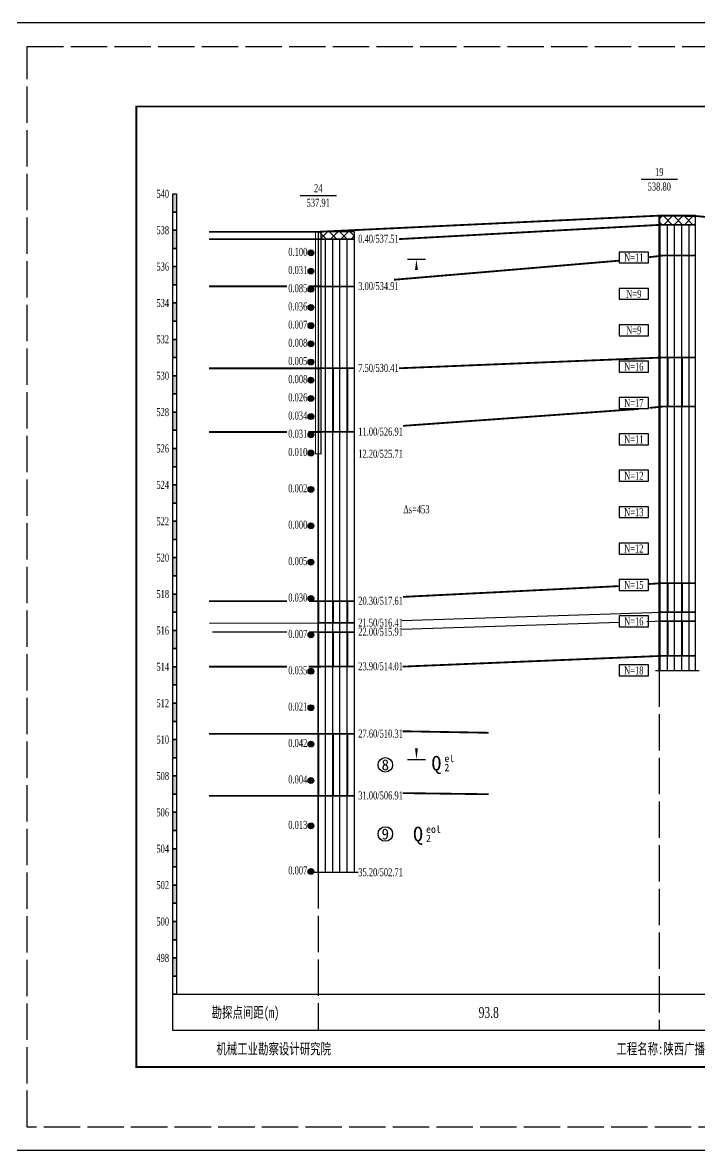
# Model space of a CAD drawing. Header units: millimetres. Extents: x -242 to 4355, y 2409 to 2741.
# Drawn here: x 3798.8 to 3984.8, y 2420 to 2730 of the extents above; entities that cross this region are included whole.
import ezdxf
from ezdxf.enums import TextEntityAlignment as Align

# ---------------------------------------------------------------- set-up
doc = ezdxf.new("R2010")
doc.units = ezdxf.units.MM
doc.linetypes.add('XX', pattern=[12, 10, -2])
doc.layers.add('MASKTEXT', color=7, linetype='Continuous')
doc.layers.add('黄土', color=52, linetype='Continuous')
doc.layers.add('打印边线框', color=3, linetype='Continuous', plot=False)
doc.styles.add('Dzcd', font='TIMES.TTF')
doc.styles.get("Standard").update_dxf_attribs({"font": 'SimSun.ttf'})
pattern_1 = [(45, (3880.032, -17.0686), (-1.4142136, 1.4142136), []), (315, (3880.032, -17.0686), (1.4142136, 1.4142136), [])]
pattern_2 = [(90, (0, 6.57), (-2, 1e-16), [])]
pattern_3 = [(90, (0, 6.57), (-2, 1e-16), []), (90, (0.1, 6.57), (-4, 2e-16), []), (90, (0.2, 6.57), (-4, 2e-16), [])]

# ---------------------------------------------------------------- blocks, each defined once
blk = doc.blocks.new('TL_YZY')
h = blk.add_hatch(color=256)
edge = h.paths.add_edge_path()
edge.add_arc((0, -0.79), 0.8, 0, 360)
blk.add_circle((0, -0.79), 0.8)
blk = doc.blocks.new('TL_BGN')
for p, q in [((0, -3), (0, 0)), ((0, 0), (-8, 0)), ((-8, 0), (-8, -3)), ((-8, -3), (0, -3))]:
    blk.add_line(p, q)

msp = doc.modelspace()

# ---------------------------------------------------------------- hatches: boundary and pattern name
for points in [[(3840.032, 2677.931), (3840.032, 2682.931), (3841.032, 2682.931), (3841.032, 2677.931)], [(3840.032, 2667.931), (3840.032, 2672.931), (3841.032, 2672.931), (3841.032, 2667.931)], [(3840.032, 2657.931), (3840.032, 2662.931), (3841.032, 2662.931), (3841.032, 2657.931)], [(3840.032, 2647.931), (3840.032, 2652.931), (3841.032, 2652.931), (3841.032, 2647.931)], [(3840.032, 2637.931), (3840.032, 2642.931), (3841.032, 2642.931), (3841.032, 2637.931)], [(3840.032, 2627.931), (3840.032, 2632.931), (3841.032, 2632.931), (3841.032, 2627.931)], [(3840.032, 2617.931), (3840.032, 2622.931), (3841.032, 2622.931), (3841.032, 2617.931)], [(3840.032, 2607.931), (3840.032, 2612.931), (3841.032, 2612.931), (3841.032, 2607.931)], [(3840.032, 2597.931), (3840.032, 2602.931), (3841.032, 2602.931), (3841.032, 2597.931)], [(3840.032, 2587.931), (3840.032, 2592.931), (3841.032, 2592.931), (3841.032, 2587.931)], [(3840.032, 2577.931), (3840.032, 2582.931), (3841.032, 2582.931), (3841.032, 2577.931)], [(3840.032, 2567.931), (3840.032, 2572.931), (3841.032, 2572.931), (3841.032, 2567.931)], [(3840.032, 2557.931), (3840.032, 2562.931), (3841.032, 2562.931), (3841.032, 2557.931)], [(3840.032, 2547.931), (3840.032, 2552.931), (3841.032, 2552.931), (3841.032, 2547.931)], [(3840.032, 2537.931), (3840.032, 2542.931), (3841.032, 2542.931), (3841.032, 2537.931)], [(3840.032, 2527.931), (3840.032, 2532.931), (3841.032, 2532.931), (3841.032, 2527.931)], [(3840.032, 2517.931), (3840.032, 2522.931), (3841.032, 2522.931), (3841.032, 2517.931)], [(3840.032, 2507.931), (3840.032, 2512.931), (3841.032, 2512.931), (3841.032, 2507.931)], [(3840.032, 2497.931), (3840.032, 2502.931), (3841.032, 2502.931), (3841.032, 2497.931)], [(3840.032, 2487.931), (3840.032, 2492.931), (3841.032, 2492.931), (3841.032, 2487.931)], [(3840.032, 2477.931), (3840.032, 2482.931), (3841.032, 2482.931), (3841.032, 2477.931)], [(3840.032, 2467.931), (3840.032, 2472.931), (3841.032, 2472.931), (3841.032, 2467.931)]]:
    msp.add_hatch(color=0).paths.add_polyline_path(points)
h = msp.add_hatch()
h.set_pattern_fill('素填土', color=0, scale=0.5, style=0)
h.set_pattern_definition(pattern_1)
h.paths.add_polyline_path([(3973.782, 2676.931), (3973.782, 2674.431), (3983.782, 2674.431), (3983.782, 2676.931)])
h = msp.add_hatch()
h.set_pattern_fill('素填土', color=0, scale=0.5, style=0)
h.set_pattern_definition(pattern_1)
h.paths.add_polyline_path([(3880.032, 2672.481), (3880.032, 2670.481), (3890.032, 2670.481), (3890.032, 2672.481)])
h = msp.add_hatch()
h.set_pattern_fill('古土壤', color=0, scale=0.5, style=0)
h.set_pattern_definition(pattern_3)
h.paths.add_polyline_path([(3973.782, 2637.931), (3973.782, 2624.431), (3983.782, 2624.431), (3983.782, 2637.931)])
h = msp.add_hatch()
h.set_pattern_fill('古土壤', color=0, scale=0.5, style=0)
h.set_pattern_definition(pattern_3)
h.paths.add_polyline_path([(3880.032, 2634.981), (3880.032, 2617.481), (3890.032, 2617.481), (3890.032, 2634.981)])
h = msp.add_hatch()
h.set_pattern_fill('古土壤', color=0, scale=0.5, style=0)
h.set_pattern_definition(pattern_3)
h.paths.add_polyline_path([(3973.782, 2575.931), (3973.782, 2567.931), (3983.782, 2567.931), (3983.782, 2575.931)])
h = msp.add_hatch()
h.set_pattern_fill('古土壤', color=0, scale=0.5, style=0)
h.set_pattern_definition(pattern_3)
h.paths.add_polyline_path([(3880.032, 2570.981), (3880.032, 2564.981), (3890.032, 2564.981), (3890.032, 2570.981)])
h = msp.add_hatch()
h.set_pattern_fill('古土壤', color=0, scale=0.5, style=0)
h.set_pattern_definition(pattern_3)
h.paths.add_polyline_path([(3973.782, 2565.431), (3973.782, 2555.931), (3983.782, 2555.931), (3983.782, 2565.431)])
h = msp.add_hatch()
h.set_pattern_fill('古土壤', color=0, scale=0.5, style=0)
h.set_pattern_definition(pattern_3)
h.paths.add_polyline_path([(3880.032, 2562.481), (3880.032, 2552.981), (3890.032, 2552.981), (3890.032, 2562.481)])
h = msp.add_hatch()
h.set_pattern_fill('古土壤', color=0, scale=0.5, style=0)
h.set_pattern_definition(pattern_3)
h.paths.add_polyline_path([(3880.032, 2534.481), (3880.032, 2517.481), (3890.032, 2517.481), (3890.032, 2534.481)])
at = {"layer": '黄土'}
h = msp.add_hatch(dxfattribs=at)
h.set_pattern_fill('黄土', color=0, scale=0.5, style=0)
h.set_pattern_definition(pattern_2)
h.paths.add_polyline_path([(3973.782, 2674.431), (3973.782, 2665.931), (3983.782, 2665.931), (3983.782, 2674.431)])
h = msp.add_hatch(dxfattribs=at)
h.set_pattern_fill('黄土', color=0, scale=0.5, style=0)
h.set_pattern_definition(pattern_2)
h.paths.add_polyline_path([(3880.032, 2670.481), (3880.032, 2657.481), (3890.032, 2657.481), (3890.032, 2670.481)])
h = msp.add_hatch(dxfattribs=at)
h.set_pattern_fill('黄土', color=0, scale=0.5, style=0)
h.set_pattern_definition(pattern_2)
h.paths.add_polyline_path([(3973.782, 2665.931), (3973.782, 2637.931), (3983.782, 2637.931), (3983.782, 2665.931)])
h = msp.add_hatch(dxfattribs=at)
h.set_pattern_fill('黄土', color=0, scale=0.5, style=0)
h.set_pattern_definition(pattern_2)
h.paths.add_polyline_path([(3880.032, 2657.481), (3880.032, 2634.981), (3890.032, 2634.981), (3890.032, 2657.481)])
h = msp.add_hatch(dxfattribs=at)
h.set_pattern_fill('黄土', color=0, scale=0.5, style=0)
h.set_pattern_definition(pattern_2)
h.paths.add_polyline_path([(3973.782, 2624.431), (3973.782, 2575.931), (3983.782, 2575.931), (3983.782, 2624.431)])
h = msp.add_hatch(dxfattribs=at)
h.set_pattern_fill('黄土', color=0, scale=0.5, style=0)
h.set_pattern_definition(pattern_2)
h.paths.add_polyline_path([(3880.032, 2617.481), (3880.032, 2570.981), (3890.032, 2570.981), (3890.032, 2617.481)])
h = msp.add_hatch(dxfattribs=at)
h.set_pattern_fill('黄土', color=0, scale=0.5, style=0)
h.set_pattern_definition(pattern_2)
h.paths.add_polyline_path([(3973.782, 2567.931), (3973.782, 2565.431), (3983.782, 2565.431), (3983.782, 2567.931)])
h = msp.add_hatch(dxfattribs=at)
h.set_pattern_fill('黄土', color=0, scale=0.5, style=0)
h.set_pattern_definition(pattern_2)
h.paths.add_polyline_path([(3880.032, 2564.981), (3880.032, 2562.481), (3890.032, 2562.481), (3890.032, 2564.981)])
h = msp.add_hatch(dxfattribs=at)
h.set_pattern_fill('黄土', color=0, scale=0.5, style=0)
h.set_pattern_definition(pattern_2)
h.paths.add_polyline_path([(3973.782, 2555.931), (3973.782, 2551.931), (3983.782, 2551.931), (3983.782, 2555.931)])
h = msp.add_hatch(dxfattribs=at)
h.set_pattern_fill('黄土', color=0, scale=0.5, style=0)
h.set_pattern_definition(pattern_2)
h.paths.add_polyline_path([(3880.032, 2552.981), (3880.032, 2534.481), (3890.032, 2534.481), (3890.032, 2552.981)])
h = msp.add_hatch(dxfattribs=at)
h.set_pattern_fill('黄土', color=0, scale=0.5, style=0)
h.set_pattern_definition(pattern_2)
h.paths.add_polyline_path([(3880.032, 2517.481), (3880.032, 2496.481), (3890.032, 2496.481), (3890.032, 2517.481)])

# ---------------------------------------------------------------- linework, layer by layer
at = {"color": 0}
for p, q in [((3968.782, 2686.931), (3978.782, 2686.931)), ((3875.032, 2682.481), (3885.032, 2682.481)), ((3904.532, 2664.981), (3909.532, 2664.981)), ((3903.012, 2565.627), (3974.582, 2567.931)), ((3850.132, 2564.881), (3880.832, 2564.981)), ((3962.886, 2565.067), (3903.012, 2563.202)), ((3974.582, 2565.431), (3970.342, 2565.299)), ((3871.438, 2562.481), (3850.932, 2562.481)), ((3880.032, 2562.481), (3877.498, 2562.481)), ((3972.782, 2551.931), (3984.782, 2551.931)), ((3904.532, 2527.481), (3909.532, 2527.481)), ((3879.032, 2496.481), (3891.032, 2496.481))]:
    msp.add_line(p, q, dxfattribs=at)
at = {"color": 0, "linetype": 'XX'}
for p, q in [((3973.782, 2551.931), (3973.782, 2452.931)), ((3880.032, 2496.481), (3880.032, 2452.931))]:
    msp.add_line(p, q, dxfattribs=at)
at = {"color": 0, "const_width": 0.5}
msp.add_lwpolyline([(3830.032, 2442.931), (3830.032, 2706.931), (4344.562, 2706.931), (4344.562, 2442.931)], close=True, dxfattribs=at)
at = {"color": 0}
for points in [[(3840.032, 2677.931), (3840.032, 2682.931), (3841.032, 2682.931), (3841.032, 2677.931)], [(3840.032, 2672.931), (3840.032, 2677.931), (3841.032, 2677.931), (3841.032, 2672.931)], [(3973.782, 2676.931), (3973.782, 2674.431), (3983.782, 2674.431), (3983.782, 2676.931)], [(3840.032, 2667.931), (3840.032, 2672.931), (3841.032, 2672.931), (3841.032, 2667.931)], [(3880.032, 2672.481), (3880.032, 2670.481), (3890.032, 2670.481), (3890.032, 2672.481)], [(3973.782, 2674.431), (3973.782, 2665.931), (3983.782, 2665.931), (3983.782, 2674.431)], [(3880.032, 2670.481), (3880.032, 2657.481), (3890.032, 2657.481), (3890.032, 2670.481)], [(3840.032, 2662.931), (3840.032, 2667.931), (3841.032, 2667.931), (3841.032, 2662.931)], [(3840.032, 2657.931), (3840.032, 2662.931), (3841.032, 2662.931), (3841.032, 2657.931)], [(3973.782, 2665.931), (3973.782, 2637.931), (3983.782, 2637.931), (3983.782, 2665.931)], [(3840.032, 2652.931), (3840.032, 2657.931), (3841.032, 2657.931), (3841.032, 2652.931)], [(3880.032, 2657.481), (3880.032, 2634.981), (3890.032, 2634.981), (3890.032, 2657.481)], [(3840.032, 2647.931), (3840.032, 2652.931), (3841.032, 2652.931), (3841.032, 2647.931)], [(3840.032, 2642.931), (3840.032, 2647.931), (3841.032, 2647.931), (3841.032, 2642.931)], [(3840.032, 2637.931), (3840.032, 2642.931), (3841.032, 2642.931), (3841.032, 2637.931)], [(3840.032, 2632.931), (3840.032, 2637.931), (3841.032, 2637.931), (3841.032, 2632.931)], [(3973.782, 2637.931), (3973.782, 2624.431), (3983.782, 2624.431), (3983.782, 2637.931)], [(3840.032, 2627.931), (3840.032, 2632.931), (3841.032, 2632.931), (3841.032, 2627.931)], [(3880.032, 2634.981), (3880.032, 2617.481), (3890.032, 2617.481), (3890.032, 2634.981)], [(3840.032, 2622.931), (3840.032, 2627.931), (3841.032, 2627.931), (3841.032, 2622.931)], [(3840.032, 2617.931), (3840.032, 2622.931), (3841.032, 2622.931), (3841.032, 2617.931)], [(3973.782, 2624.431), (3973.782, 2575.931), (3983.782, 2575.931), (3983.782, 2624.431)], [(3840.032, 2612.931), (3840.032, 2617.931), (3841.032, 2617.931), (3841.032, 2612.931)], [(3880.032, 2617.481), (3880.032, 2570.981), (3890.032, 2570.981), (3890.032, 2617.481)], [(3840.032, 2607.931), (3840.032, 2612.931), (3841.032, 2612.931), (3841.032, 2607.931)], [(3840.032, 2602.931), (3840.032, 2607.931), (3841.032, 2607.931), (3841.032, 2602.931)], [(3840.032, 2597.931), (3840.032, 2602.931), (3841.032, 2602.931), (3841.032, 2597.931)], [(3840.032, 2592.931), (3840.032, 2597.931), (3841.032, 2597.931), (3841.032, 2592.931)], [(3840.032, 2587.931), (3840.032, 2592.931), (3841.032, 2592.931), (3841.032, 2587.931)], [(3840.032, 2582.931), (3840.032, 2587.931), (3841.032, 2587.931), (3841.032, 2582.931)], [(3840.032, 2577.931), (3840.032, 2582.931), (3841.032, 2582.931), (3841.032, 2577.931)], [(3840.032, 2572.931), (3840.032, 2577.931), (3841.032, 2577.931), (3841.032, 2572.931)], [(3973.782, 2575.931), (3973.782, 2567.931), (3983.782, 2567.931), (3983.782, 2575.931)], [(3840.032, 2567.931), (3840.032, 2572.931), (3841.032, 2572.931), (3841.032, 2567.931)], [(3880.032, 2570.981), (3880.032, 2564.981), (3890.032, 2564.981), (3890.032, 2570.981)], [(3840.032, 2562.931), (3840.032, 2567.931), (3841.032, 2567.931), (3841.032, 2562.931)], [(3973.782, 2567.931), (3973.782, 2565.431), (3983.782, 2565.431), (3983.782, 2567.931)], [(3880.032, 2564.981), (3880.032, 2562.481), (3890.032, 2562.481), (3890.032, 2564.981)], [(3973.782, 2565.431), (3973.782, 2555.931), (3983.782, 2555.931), (3983.782, 2565.431)], [(3840.032, 2557.931), (3840.032, 2562.931), (3841.032, 2562.931), (3841.032, 2557.931)], [(3880.032, 2562.481), (3880.032, 2552.981), (3890.032, 2552.981), (3890.032, 2562.481)], [(3840.032, 2552.931), (3840.032, 2557.931), (3841.032, 2557.931), (3841.032, 2552.931)], [(3973.782, 2555.931), (3973.782, 2551.931), (3983.782, 2551.931), (3983.782, 2555.931)], [(3840.032, 2547.931), (3840.032, 2552.931), (3841.032, 2552.931), (3841.032, 2547.931)], [(3880.032, 2552.981), (3880.032, 2534.481), (3890.032, 2534.481), (3890.032, 2552.981)], [(3840.032, 2542.931), (3840.032, 2547.931), (3841.032, 2547.931), (3841.032, 2542.931)], [(3840.032, 2537.931), (3840.032, 2542.931), (3841.032, 2542.931), (3841.032, 2537.931)], [(3840.032, 2532.931), (3840.032, 2537.931), (3841.032, 2537.931), (3841.032, 2532.931)], [(3840.032, 2527.931), (3840.032, 2532.931), (3841.032, 2532.931), (3841.032, 2527.931)], [(3880.032, 2534.481), (3880.032, 2517.481), (3890.032, 2517.481), (3890.032, 2534.481)], [(3840.032, 2522.931), (3840.032, 2527.931), (3841.032, 2527.931), (3841.032, 2522.931)], [(3840.032, 2517.931), (3840.032, 2522.931), (3841.032, 2522.931), (3841.032, 2517.931)], [(3840.032, 2512.931), (3840.032, 2517.931), (3841.032, 2517.931), (3841.032, 2512.931)], [(3880.032, 2517.481), (3880.032, 2496.481), (3890.032, 2496.481), (3890.032, 2517.481)], [(3840.032, 2507.931), (3840.032, 2512.931), (3841.032, 2512.931), (3841.032, 2507.931)], [(3840.032, 2502.931), (3840.032, 2507.931), (3841.032, 2507.931), (3841.032, 2502.931)], [(3840.032, 2497.931), (3840.032, 2502.931), (3841.032, 2502.931), (3841.032, 2497.931)], [(3840.032, 2492.931), (3840.032, 2497.931), (3841.032, 2497.931), (3841.032, 2492.931)], [(3840.032, 2487.931), (3840.032, 2492.931), (3841.032, 2492.931), (3841.032, 2487.931)], [(3840.032, 2482.931), (3840.032, 2487.931), (3841.032, 2487.931), (3841.032, 2482.931)], [(3840.032, 2477.931), (3840.032, 2482.931), (3841.032, 2482.931), (3841.032, 2477.931)], [(3840.032, 2472.931), (3840.032, 2477.931), (3841.032, 2477.931), (3841.032, 2472.931)], [(3840.032, 2467.931), (3840.032, 2472.931), (3841.032, 2472.931), (3841.032, 2467.931)], [(3840.032, 2462.931), (3840.032, 2467.931), (3841.032, 2467.931), (3841.032, 2462.931)], [(3840.032, 2462.931), (4334.562, 2462.931), (4334.562, 2452.931), (3840.032, 2452.931)]]:
    msp.add_lwpolyline(points, close=True, dxfattribs=at)
at = {"color": 0, "const_width": 0.5}
for points in [[(3850.032, 2672.481), (3880.032, 2672.481), (3903.47, 2673.594), (3926.907, 2674.706), (3950.345, 2675.819), (3973.782, 2676.931), (3983.842, 2676.819), (4033.262, 2672.431), (4063.002, 2670.181), (4092.742, 2667.931), (4118.69, 2669.019), (4144.637, 2670.106), (4170.585, 2671.194), (4196.532, 2672.282), (4206.917, 2672.119), (4211.676, 2671.612)], [(3902.247, 2670.481), (3974.582, 2674.431)], [(3880.832, 2670.481), (3850.032, 2670.481)], [(3970.627, 2665.469), (3974.582, 2665.931)], [(3900.874, 2659.312), (3962.982, 2664.576)], [(3871.438, 2657.481), (3850.032, 2657.481)], [(3880.832, 2657.481), (3877.442, 2657.481)], [(3902.247, 2634.981), (3974.582, 2637.931)], [(3880.832, 2634.981), (3850.032, 2634.981)], [(3903.331, 2619.153), (3968.067, 2623.797)], [(3971.086, 2624.091), (3974.582, 2624.431)], [(3871.438, 2617.481), (3850.032, 2617.481)], [(3880.832, 2617.481), (3877.314, 2617.481)], [(3970.838, 2575.672), (3974.582, 2575.931)], [(3903.331, 2572.143), (3962.567, 2575.098)], [(3871.438, 2570.981), (3850.032, 2570.981)], [(3880.832, 2570.981), (3877.511, 2570.981)], [(3903.262, 2552.981), (3974.582, 2555.931)], [(3871.438, 2552.981), (3850.032, 2552.981)], [(3880.832, 2552.981), (3877.442, 2552.981)], [(3880.832, 2534.481), (3850.032, 2534.481)], [(3903.262, 2535.213), (3926.915, 2534.795)], [(3880.832, 2517.481), (3850.032, 2517.481)], [(3903.262, 2518.213), (3926.917, 2517.905)]]:
    msp.add_lwpolyline(points, dxfattribs=at)
at = {"color": 0}
for points in [[(3973.782, 2676.931, 0.5, 0.5, 0), (3973.782, 2551.931, 0, 0, 0)], [(3879.282, 2672.481, 0.3, 0.3, 0), (3879.282, 2611.481, 0.3, 0.3, 0), (3880.782, 2611.481, 0.3, 0.3, 0), (3880.782, 2672.481, 0, 0, 0)], [(3907.032, 2597.731, 0, 0, 0), (3907.032, 2664.981, 0, 0.8, 0), (3907.032, 2661.981, 0, 0, 0)], [(3880.032, 2611.481, 0.5, 0.5, 0), (3880.032, 2496.481, 0, 0, 0)], [(3907.032, 2594.731, 0, 0, 0), (3907.032, 2527.481, 0, 0.8, 0), (3907.032, 2530.481, 0, 0, 0)]]:
    msp.add_lwpolyline(points, format="xyseb", dxfattribs=at)
for centre in [(3898.47, 2525.981), (3898.47, 2506.981)]:
    msp.add_circle(centre, 2, dxfattribs=at)
at = {"layer": '打印边线框'}
msp.add_lwpolyline([(-80, 2420), (-80, 2730), (4354.562, 2730), (4354.562, 2420), (-80, 2420)], dxfattribs=at)
at = {"layer": '打印边线框', "color": 3, "linetype": 'XX'}
msp.add_lwpolyline([(3800.032, 2426.431), (3800.032, 2723.431), (4354.562, 2723.431), (4354.562, 2426.431)], close=True, dxfattribs=at)

# ---------------------------------------------------------------- block references
at = {"color": 0}
for name, p in [('TL_YZY', (3878.032, 2667.481)), ('TL_BGN', (3970.782, 2666.931)), ('TL_YZY', (3878.032, 2662.481)), ('TL_YZY', (3878.032, 2657.481)), ('TL_BGN', (3970.782, 2656.931)), ('TL_YZY', (3878.032, 2652.481)), ('TL_YZY', (3878.032, 2647.481)), ('TL_BGN', (3970.782, 2646.931)), ('TL_YZY', (3878.032, 2642.481)), ('TL_YZY', (3878.032, 2637.481)), ('TL_BGN', (3970.782, 2636.931)), ('TL_YZY', (3878.032, 2632.481)), ('TL_YZY', (3878.032, 2627.481)), ('TL_BGN', (3970.782, 2626.931)), ('TL_YZY', (3878.032, 2622.481)), ('TL_YZY', (3878.032, 2617.481)), ('TL_BGN', (3970.782, 2616.931)), ('TL_YZY', (3878.032, 2612.481)), ('TL_BGN', (3970.782, 2606.931)), ('TL_YZY', (3878.032, 2602.481)), ('TL_BGN', (3970.782, 2596.931)), ('TL_YZY', (3878.032, 2592.481)), ('TL_BGN', (3970.782, 2586.931)), ('TL_YZY', (3878.032, 2582.481)), ('TL_BGN', (3970.782, 2576.931)), ('TL_YZY', (3878.032, 2572.481)), ('TL_BGN', (3970.782, 2566.931)), ('TL_YZY', (3878.032, 2562.481)), ('TL_YZY', (3878.032, 2552.481)), ('TL_BGN', (3970.782, 2553.431)), ('TL_YZY', (3878.032, 2542.481)), ('TL_YZY', (3878.032, 2532.481)), ('TL_YZY', (3878.032, 2522.481)), ('TL_YZY', (3878.032, 2509.981)), ('TL_YZY', (3878.032, 2497.481))]:
    msp.add_blockref(name, p, dxfattribs=at)

# ---------------------------------------------------------------- texts
at = {"color": 0, "style": 'Dzcd', "width": 0.7}
for s, height, p in [('19', 2.2, (3973.782, 2688.931)), ('24', 2.2, (3880.032, 2684.481)), ('538.80', 2.2, (3973.782, 2684.931)), ('537.91', 2.2, (3880.032, 2680.481)), ('93.8', 3, (3926.907, 2457.931))]:
    msp.add_text(s, height=height, dxfattribs=at).set_placement(p, align=Align.MIDDLE_CENTER)
for s, p in [('540', (3839.032, 2682.931)), ('538', (3839.032, 2672.931)), ('536', (3839.032, 2662.931)), ('534', (3839.032, 2652.931)), ('532', (3839.032, 2642.931)), ('530', (3839.032, 2632.931)), ('528', (3839.032, 2622.931)), ('526', (3839.032, 2612.931)), ('524', (3839.032, 2602.931)), ('522', (3839.032, 2592.931)), ('520', (3839.032, 2582.931)), ('518', (3839.032, 2572.931)), ('516', (3839.032, 2562.931)), ('514', (3839.032, 2552.931)), ('512', (3839.032, 2542.931)), ('510', (3839.032, 2532.931)), ('508', (3839.032, 2522.931)), ('506', (3839.032, 2512.931)), ('504', (3839.032, 2502.931)), ('502', (3839.032, 2492.931)), ('500', (3839.032, 2482.931)), ('498', (3839.032, 2472.931))]:
    msp.add_text(s, height=2.2, dxfattribs=at).set_placement(p, align=Align.MIDDLE_RIGHT)
for s, p in [('12.20/525.71', (3891.032, 2611.481)), ('35.20/502.71', (3891.032, 2496.481))]:
    msp.add_text(s, height=2.2, dxfattribs=at).set_placement(p, align=Align.MIDDLE_LEFT)
at = {"color": 0}
for s, p in [('8', (3898.47, 2525.981)), ('9', (3898.47, 2506.981))]:
    msp.add_text(s, height=3, dxfattribs=at).set_placement(p, align=Align.MIDDLE_CENTER)
at = {"color": 0, "width": 0.7}
msp.add_text('勘探点间距(m)', height=3, dxfattribs=at).set_placement((3860.032, 2457.931), align=Align.MIDDLE_CENTER)
for s, p in [('机械工业勘察设计研究院', (3852.032, 2447.931)), ('工程名称:陕西广播电视台广电产业园岩土工程勘察（初勘）', (3962.008, 2447.931))]:
    msp.add_text(s, height=3, dxfattribs=at).set_placement(p, align=Align.MIDDLE_LEFT)
at = {"layer": 'MASKTEXT', "color": 0, "style": 'Dzcd', "width": 0.7}
for s, p in [('0.40/537.51', (3891.032, 2669.481)), ('3.00/534.91', (3891.032, 2656.481)), ('7.50/530.41', (3891.032, 2633.981)), ('11.00/526.91', (3891.032, 2616.481)), ('20.30/517.61', (3891.032, 2569.981)), ('21.50/516.41', (3891.032, 2563.981)), ('22.00/515.91', (3891.032, 2561.481)), ('23.90/514.01', (3891.032, 2551.981)), ('27.60/510.31', (3891.032, 2533.481)), ('31.00/506.91', (3891.032, 2516.481))]:
    msp.add_text(s, height=2.2, dxfattribs=at).set_placement(p)
at = {"layer": 'MASKTEXT', "style": 'Dzcd', "width": 0.7}
for s, p in [('0.100', (3877.032, 2665.881)), ('0.031', (3877.032, 2660.881)), ('0.085', (3877.032, 2655.881)), ('0.036', (3877.032, 2650.881)), ('0.007', (3877.032, 2645.881)), ('0.008', (3877.032, 2640.881)), ('0.005', (3877.032, 2635.881)), ('0.008', (3877.032, 2630.881)), ('0.026', (3877.032, 2625.881)), ('0.034', (3877.032, 2620.881)), ('0.031', (3877.032, 2615.881)), ('0.010', (3877.032, 2610.881)), ('0.002', (3877.032, 2600.881)), ('0.000', (3877.032, 2590.881)), ('0.005', (3877.032, 2580.881)), ('0.030', (3877.032, 2570.881)), ('0.007', (3877.032, 2560.881)), ('0.035', (3877.032, 2550.881)), ('0.021', (3877.032, 2540.881)), ('0.042', (3877.032, 2530.881)), ('0.004', (3877.032, 2520.881)), ('0.013', (3877.032, 2508.381)), ('0.007', (3877.032, 2495.881))]:
    msp.add_text(s, height=2.2, dxfattribs=at).set_placement(p, align=Align.RIGHT)
at = {"layer": 'MASKTEXT', "color": 0, "style": 'Dzcd', "width": 0.7}
for s, p in [('N=11', (3966.782, 2665.431)), ('N=9', (3966.782, 2655.431)), ('N=9', (3966.782, 2645.431)), ('N=16', (3966.782, 2635.431)), ('N=17', (3966.782, 2625.431)), ('N=11', (3966.782, 2615.431)), ('N=12', (3966.782, 2605.431)), ('Δs=453', (3907.032, 2596.231)), ('N=13', (3966.782, 2595.431)), ('N=12', (3966.782, 2585.431)), ('N=15', (3966.782, 2575.431)), ('N=16', (3966.782, 2565.431)), ('N=18', (3966.782, 2551.931))]:
    msp.add_text(s, height=2.2, dxfattribs=at).set_placement(p, align=Align.MIDDLE_CENTER)
at = {"layer": 'MASKTEXT', "color": 0}
for p in [(3912.517, 2526.433), (3907.47, 2506.981)]:
    msp.add_text('Q', height=4, dxfattribs=at).set_placement(p, align=Align.MIDDLE_CENTER)
for s, p in [('el', (3914.717, 2526.733)), ('2', (3914.717, 2524.233)), ('eol', (3909.67, 2507.281)), ('2', (3909.67, 2504.781))]:
    msp.add_text(s, height=2, dxfattribs=at).set_placement(p)

doc.saveas('drawing.dxf')
